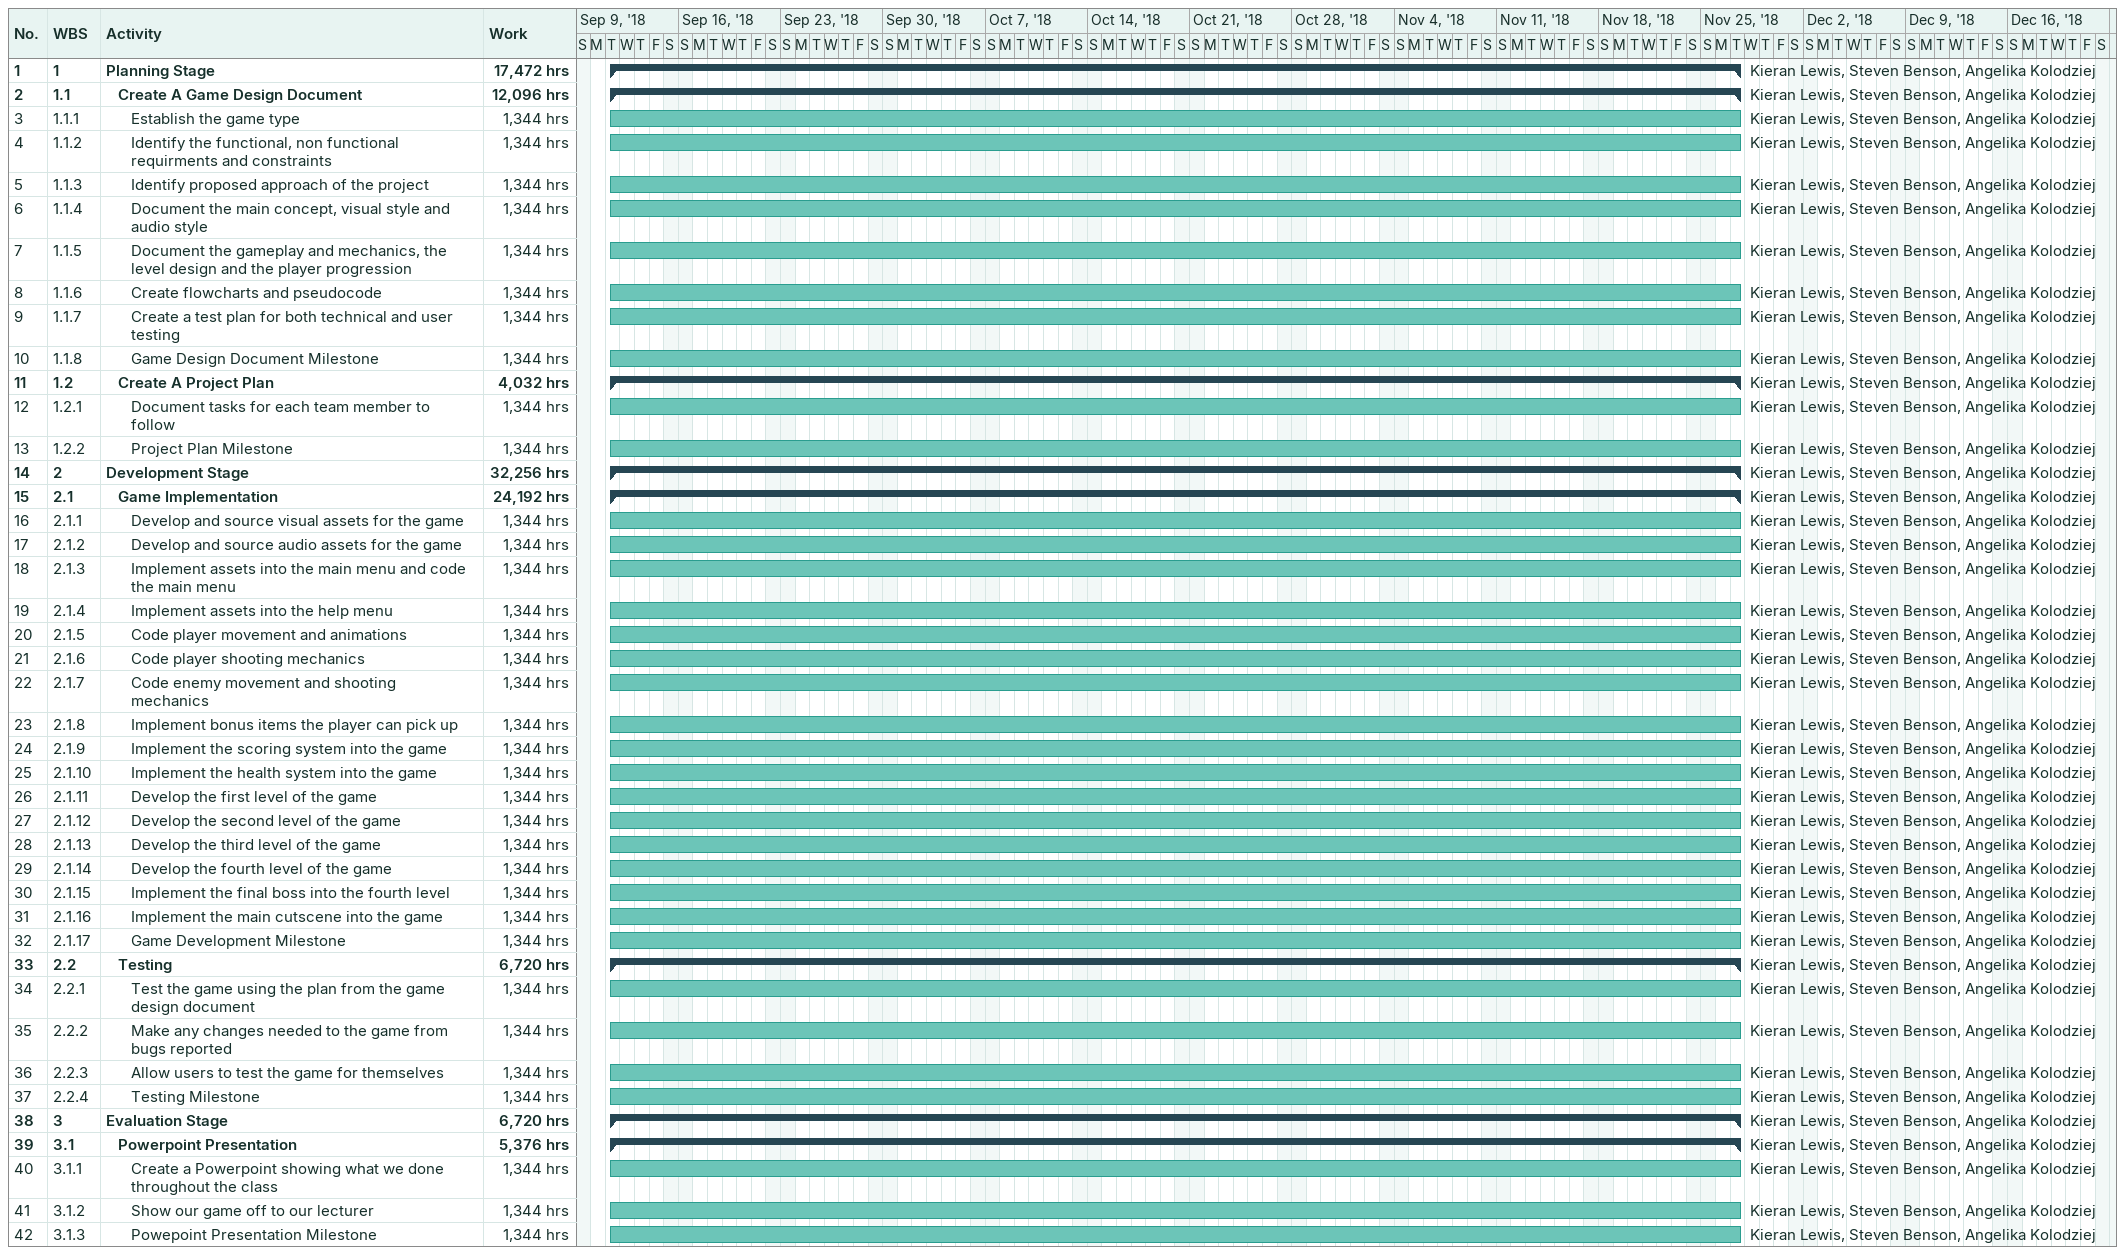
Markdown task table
| ID | WBS | Task | Start | Finish | Resources | Work (h) |
|---|---|---|---|---|---|---|
| 1 | 1 | **Planning Stage** | 2018-09-11 | 2018-11-27 | Kieran Lewis, Steven Benson, Angelika Kolodziej | 17472 |
| 2 | 1.1 | **Create A Game Design Document** | 2018-09-11 | 2018-11-27 | Kieran Lewis, Steven Benson, Angelika Kolodziej | 12096 |
| 3 | 1.1.1 | Establish the game type | 2018-09-11 | 2018-11-27 | Kieran Lewis, Steven Benson, Angelika Kolodziej | 1344 |
| 4 | 1.1.2 | Identify the functional, non functional requirments and constraints | 2018-09-11 | 2018-11-27 | Kieran Lewis, Steven Benson, Angelika Kolodziej | 1344 |
| 5 | 1.1.3 | Identify proposed approach of the project | 2018-09-11 | 2018-11-27 | Kieran Lewis, Steven Benson, Angelika Kolodziej | 1344 |
| 6 | 1.1.4 | Document the main concept, visual style and audio style | 2018-09-11 | 2018-11-27 | Kieran Lewis, Steven Benson, Angelika Kolodziej | 1344 |
| 7 | 1.1.5 | Document the gameplay and mechanics, the level design and the player progression | 2018-09-11 | 2018-11-27 | Kieran Lewis, Steven Benson, Angelika Kolodziej | 1344 |
| 8 | 1.1.6 | Create flowcharts and pseudocode | 2018-09-11 | 2018-11-27 | Kieran Lewis, Steven Benson, Angelika Kolodziej | 1344 |
| 9 | 1.1.7 | Create a test plan for both technical and user testing | 2018-09-11 | 2018-11-27 | Kieran Lewis, Steven Benson, Angelika Kolodziej | 1344 |
| 10 | 1.1.8 | Game Design Document Milestone | 2018-09-11 | 2018-11-27 | Kieran Lewis, Steven Benson, Angelika Kolodziej | 1344 |
| 11 | 1.2 | **Create A Project Plan** | 2018-09-11 | 2018-11-27 | Kieran Lewis, Steven Benson, Angelika Kolodziej | 4032 |
| 12 | 1.2.1 | Document tasks for each team member to follow | 2018-09-11 | 2018-11-27 | Kieran Lewis, Steven Benson, Angelika Kolodziej | 1344 |
| 13 | 1.2.2 | Project Plan Milestone | 2018-09-11 | 2018-11-27 | Kieran Lewis, Steven Benson, Angelika Kolodziej | 1344 |
| 14 | 2 | **Development Stage** | 2018-09-11 | 2018-11-27 | Kieran Lewis, Steven Benson, Angelika Kolodziej | 32256 |
| 15 | 2.1 | **Game Implementation** | 2018-09-11 | 2018-11-27 | Kieran Lewis, Steven Benson, Angelika Kolodziej | 24192 |
| 16 | 2.1.1 | Develop and source visual assets for the game | 2018-09-11 | 2018-11-27 | Kieran Lewis, Steven Benson, Angelika Kolodziej | 1344 |
| 17 | 2.1.2 | Develop and source audio assets for the game | 2018-09-11 | 2018-11-27 | Kieran Lewis, Steven Benson, Angelika Kolodziej | 1344 |
| 18 | 2.1.3 | Implement assets into the main menu and code the main menu | 2018-09-11 | 2018-11-27 | Kieran Lewis, Steven Benson, Angelika Kolodziej | 1344 |
| 19 | 2.1.4 | Implement assets into the help menu | 2018-09-11 | 2018-11-27 | Kieran Lewis, Steven Benson, Angelika Kolodziej | 1344 |
| 20 | 2.1.5 | Code player movement and animations | 2018-09-11 | 2018-11-27 | Kieran Lewis, Steven Benson, Angelika Kolodziej | 1344 |
| 21 | 2.1.6 | Code player shooting mechanics | 2018-09-11 | 2018-11-27 | Kieran Lewis, Steven Benson, Angelika Kolodziej | 1344 |
| 22 | 2.1.7 | Code enemy movement and shooting mechanics | 2018-09-11 | 2018-11-27 | Kieran Lewis, Steven Benson, Angelika Kolodziej | 1344 |
| 23 | 2.1.8 | Implement bonus items the player can pick up | 2018-09-11 | 2018-11-27 | Kieran Lewis, Steven Benson, Angelika Kolodziej | 1344 |
| 24 | 2.1.9 | Implement the scoring system into the game | 2018-09-11 | 2018-11-27 | Kieran Lewis, Steven Benson, Angelika Kolodziej | 1344 |
| 25 | 2.1.10 | Implement the health system into the game | 2018-09-11 | 2018-11-27 | Kieran Lewis, Steven Benson, Angelika Kolodziej | 1344 |
| 26 | 2.1.11 | Develop the first level of the game | 2018-09-11 | 2018-11-27 | Kieran Lewis, Steven Benson, Angelika Kolodziej | 1344 |
| 27 | 2.1.12 | Develop the second level of the game | 2018-09-11 | 2018-11-27 | Kieran Lewis, Steven Benson, Angelika Kolodziej | 1344 |
| 28 | 2.1.13 | Develop the third level of the game | 2018-09-11 | 2018-11-27 | Kieran Lewis, Steven Benson, Angelika Kolodziej | 1344 |
| 29 | 2.1.14 | Develop the fourth level of the game | 2018-09-11 | 2018-11-27 | Kieran Lewis, Steven Benson, Angelika Kolodziej | 1344 |
| 30 | 2.1.15 | Implement the final boss into the fourth level | 2018-09-11 | 2018-11-27 | Kieran Lewis, Steven Benson, Angelika Kolodziej | 1344 |
| 31 | 2.1.16 | Implement the main cutscene into the game | 2018-09-11 | 2018-11-27 | Kieran Lewis, Steven Benson, Angelika Kolodziej | 1344 |
| 32 | 2.1.17 | Game Development Milestone | 2018-09-11 | 2018-11-27 | Kieran Lewis, Steven Benson, Angelika Kolodziej | 1344 |
| 33 | 2.2 | **Testing** | 2018-09-11 | 2018-11-27 | Kieran Lewis, Steven Benson, Angelika Kolodziej | 6720 |
| 34 | 2.2.1 | Test the game using the plan from the game design document | 2018-09-11 | 2018-11-27 | Kieran Lewis, Steven Benson, Angelika Kolodziej | 1344 |
| 35 | 2.2.2 | Make any changes needed to the game from bugs reported | 2018-09-11 | 2018-11-27 | Kieran Lewis, Steven Benson, Angelika Kolodziej | 1344 |
| 36 | 2.2.3 | Allow users to test the game for themselves | 2018-09-11 | 2018-11-27 | Kieran Lewis, Steven Benson, Angelika Kolodziej | 1344 |
| 37 | 2.2.4 | Testing Milestone | 2018-09-11 | 2018-11-27 | Kieran Lewis, Steven Benson, Angelika Kolodziej | 1344 |
| 38 | 3 | **Evaluation Stage** | 2018-09-11 | 2018-11-27 | Kieran Lewis, Steven Benson, Angelika Kolodziej | 6720 |
| 39 | 3.1 | **Powerpoint Presentation** | 2018-09-11 | 2018-11-27 | Kieran Lewis, Steven Benson, Angelika Kolodziej | 5376 |
| 40 | 3.1.1 | Create a Powerpoint showing what we done throughout the class | 2018-09-11 | 2018-11-27 | Kieran Lewis, Steven Benson, Angelika Kolodziej | 1344 |
| 41 | 3.1.2 | Show our game off to our lecturer | 2018-09-11 | 2018-11-27 | Kieran Lewis, Steven Benson, Angelika Kolodziej | 1344 |
| 42 | 3.1.3 | Powepoint Presentation Milestone | 2018-09-11 | 2018-11-27 | Kieran Lewis, Steven Benson, Angelika Kolodziej | 1344 |
